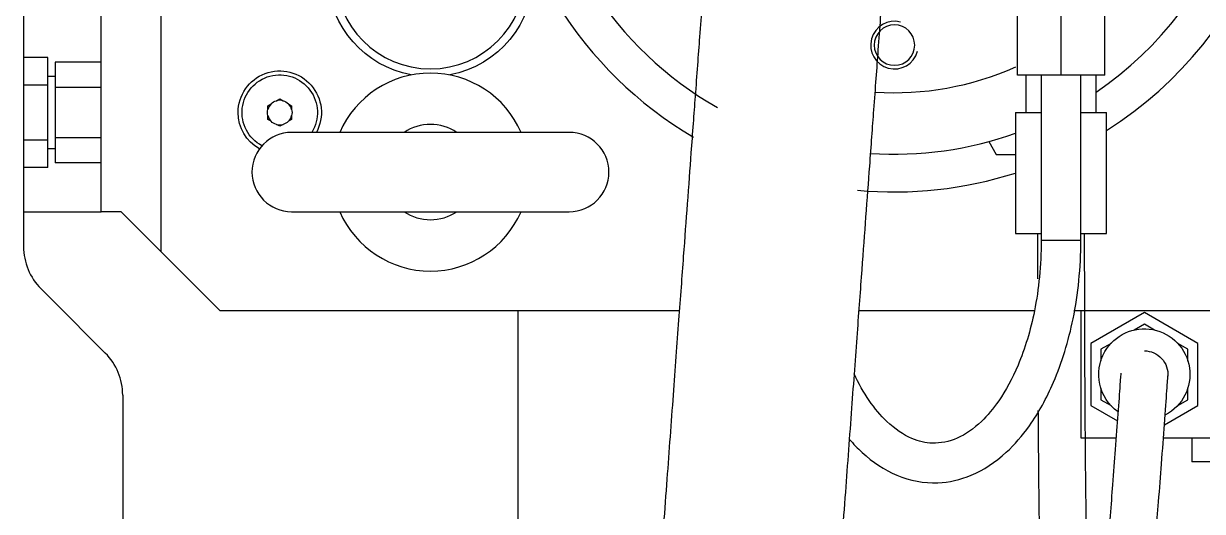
# Model space of a CAD drawing. Header units: millimetres. Extents: x 10462777 to 22643323, y 453826 to 1389191.
# Drawn here: x 11271638 to 11271925.9, y 577840.2 to 577959.3 of the extents above; entities that cross this region are included whole.
import ezdxf

# ---------------------------------------------------------------- set-up
doc = ezdxf.new("R2010")
doc.units = ezdxf.units.MM
doc.header["$LTSCALE"] = 200
doc.header["$MEASUREMENT"] = 0
doc.linetypes.add('CENTER', pattern=[2, 1.25, -0.25, 0.25, -0.25])
doc.linetypes.add('PHANTOM', pattern=[2.5, 1.25, -0.25, 0.25, -0.25, 0.25, -0.25])
doc.layers.add('1', color=1, linetype='CENTER')
doc.layers.add('11', color=6, linetype='PHANTOM')

msp = doc.modelspace()

# ---------------------------------------------------------------- linework, layer by layer
at = {"layer": '1', "color": 252, "linetype": 'Continuous'}
for p, q in [((11271671.52413, 578126.41094), (11271671.52413, 577903.67877)), ((11271656.99812, 577913.36277), (11271656.99812, 578116.72693)), ((11271638.03033, 577913.36277), (11271656.99812, 577913.36277)), ((11271661.84012, 577913.36277), (11271656.99812, 577913.36277)), ((11271671.52413, 577903.67877), (11271661.84012, 577913.36277)), ((11271671.52413, 577903.67877), (11271686.05014, 577889.15276)), ((11271798.14177, 577889.15276), (11271686.05014, 577889.15276)), ((11271884.83823, 577889.15276), (11271842.0247, 577889.15276)), ((11271952.36035, 577889.15276), (11271894.48781, 577889.15276)), ((11271911.68695, 577879.42093, 0.00043), (11271911.68752, 577879.42093, 0.00043)), ((11271911.68752, 577879.42093, 0.00043), (11271911.68756, 577879.42093, 0.00043))]:
    msp.add_line(p, q, dxfattribs=at)
at = {"layer": '1', "color": 60, "linetype": 'Continuous'}
for p, q in [((11271638.03054, 578125.23607), (11271638.03054, 577904.85363)), ((11271642.28511, 577894.58219), (11271645.22228, 577891.64502)), ((11271645.22228, 577891.64502), (11271657.98599, 577878.88131)), ((11271758.6802, 577889.15276), (11271758.6802, 577806.83869)), ((11271662.24056, 577868.60987), (11271662.24056, 577860.9783)), ((11271662.24056, 577860.9783), (11271662.24056, 577831.14857))]:
    msp.add_line(p, q, dxfattribs=at)
at = {"layer": '1', "color": 252, "linetype": 'Continuous', "extrusion": (0, 0, -1)}
for centre, radius, start, end in [((-11271737.37538, 577971.46682), 25.17842, 280.8393775, 147.571867), ((-11271737.37538, 577971.46682), 25.17842, 180, 259.1550009), ((-11271700.57615, 577937.57279), 10.16821, 0, 208.4343518), ((-11271700.57615, 577937.57279), 10.16821, 299.1937353, 0)]:
    msp.add_arc(centre, radius, start, end, dxfattribs=at)
at = {"layer": '1', "color": 60, "linetype": 'Continuous'}
for centre, start, end in [((11271652.55655, 577904.85363), 180, 224.9999999), ((11271647.71455, 577868.60987), 0, 44.9999999)]:
    msp.add_arc(centre, 14.52601, start, end, dxfattribs=at)
at = {"layer": '1', "color": 252, "linetype": 'Continuous', "extrusion": (1.17765e-06, 1.74139e-05, -1)}
msp.add_arc((-11271911.68755, 577873.65863, 23.33702), 5.76198, 90, 184.4328816, dxfattribs=at)
at = {"layer": '1', "color": 252, "linetype": 'Continuous'}
for start_param, end_param in [(4.7123871, 6.283185307), (3.142245994, 4.7123871)]:
    msp.add_ellipse((11271891.35109, 577906.3206), major_axis=(-4.842, 0.00046), ratio=0.000136425, start_param=start_param, end_param=end_param, dxfattribs=at)
at = {"layer": '1', "color": 27, "linetype": 'Continuous'}
for points, knots in [([(11271807.54695, 578016.65555), (11271807.55448, 578016.75768), (11271807.54327, 578016.60577), (11271807.48079, 578015.75901), (11271807.31234, 578013.47646), (11271807.03048, 578009.65689), (11271806.63494, 578004.29701), (11271806.07005, 577996.64224), (11271805.29982, 577986.20484), (11271804.27671, 577972.34065), (11271803.19406, 577957.66977), (11271802.11406, 577943.0347), (11271801.08926, 577929.14766), (11271800.11669, 577915.96849), (11271799.11875, 577902.44534), (11271797.97805, 577886.98773), (11271796.62269, 577868.62141), (11271795.06615, 577847.52875), (11271793.3986, 577824.93183), (11271791.81892, 577803.52568), (11271790.45439, 577785.03492), (11271789.29245, 577769.28963), (11271788.31138, 577755.99511), (11271787.38156, 577743.3952), (11271786.44136, 577730.65455), (11271785.43855, 577717.06555), (11271784.44427, 577703.59205), (11271783.49663, 577690.75068), (11271782.63752, 577679.1089), (11271781.90007, 577669.11567), (11271781.43616, 577662.82923), (11271781.15004, 577658.95206), (11271780.97963, 577656.64285), (11271780.86445, 577655.08209), (11271780.79909, 577654.1964), (11271780.7761, 577653.88485), (11271780.77205, 577653.82998), (11271780.77478, 577653.86697)], [0, 0, 0, 0, 0.047572159, 0.092341073, 0.133850925, 0.171845115, 0.206226867, 0.237023186, 0.276769652, 0.309394159, 0.335741168, 0.356718919, 0.373211266, 0.386011976, 0.397673235, 0.410103357, 0.423157007, 0.436788902, 0.451576927, 0.467982736, 0.484111557, 0.499270136, 0.515092343, 0.529890812, 0.548697261, 0.572390686, 0.601837214, 0.635320785, 0.675354218, 0.722603687, 0.777569887, 0.809530702, 0.843661707, 0.879908622, 0.918167537, 0.958275482, 1, 1, 1, 1]), ([(11271824.4278, 577650.64558), (11271824.42238, 577650.57219), (11271824.43043, 577650.68124), (11271824.47562, 577651.29364), (11271824.59976, 577652.97586), (11271824.81137, 577655.84339), (11271825.11399, 577659.94423), (11271825.56423, 577666.04535), (11271826.20599, 577674.74185), (11271827.09779, 577686.82652), (11271828.1037, 577700.45768), (11271829.1802, 577715.04522), (11271830.28649, 577730.0365), (11271831.25537, 577743.16575), (11271832.12762, 577754.98555), (11271833.00473, 577766.87128), (11271834.10741, 577781.8137), (11271835.47193, 577800.30424), (11271837.05161, 577821.71045), (11271838.71916, 577844.30735), (11271840.27571, 577865.40002), (11271841.63106, 577883.76633), (11271842.77176, 577899.22394), (11271843.76971, 577912.74709), (11271844.74227, 577925.92627), (11271845.76707, 577939.81331), (11271846.84707, 577954.44837), (11271847.92972, 577969.11926), (11271848.95283, 577982.98345), (11271849.72307, 577993.42085), (11271850.28795, 578001.07561), (11271850.68349, 578006.4355), (11271850.96536, 578010.25506), (11271851.1338, 578012.53761), (11271851.19629, 578013.38437), (11271851.2075, 578013.53628), (11271851.19996, 578013.43415)], [0, 0, 0, 0, 0.052834603, 0.102942127, 0.149902911, 0.193464602, 0.233509732, 0.270026728, 0.320467228, 0.362927677, 0.398162989, 0.430508288, 0.455873052, 0.47542495, 0.487311249, 0.500729001, 0.515887607, 0.532016455, 0.548422293, 0.563210343, 0.576842262, 0.589895935, 0.602326078, 0.613987357, 0.62678809, 0.643280465, 0.664258253, 0.690605307, 0.72322987, 0.762976405, 0.793772777, 0.828154588, 0.866148844, 0.907658768, 0.952427759, 1, 1, 1, 1])]:
    msp.add_open_spline(points, degree=3, knots=knots, dxfattribs=at)
at = {"layer": '1', "color": 252, "linetype": 'Continuous'}
for points, degree in [([(11271886.5095, 577946.67578), (11271886.5095, 577945.92777)], 1), ([(11271886.5095, 577945.92777), (11271886.5095, 577926.12441), (11271886.5095, 577906.32105)], 2), ([(11271896.1927, 577945.92777), (11271896.1927, 577946.67579)], 1), ([(11271896.1927, 577906.32015), (11271896.1927, 577926.12396), (11271896.1927, 577945.92777)], 2), ([(11271885.58912, 577908.03457), (11271885.58739, 577904.35161), (11271885.58908, 577900.68074), (11271885.59404, 577897.01962)], 3)]:
    msp.add_open_spline(points, degree=degree, dxfattribs=at)
for points, knots in [([(11271901.31774, 577753.68607), (11271901.32181, 577753.70183), (11271901.30031, 577753.87399), (11271901.07223, 577755.23945), (11271900.26115, 577760.75353), (11271899.39007, 577772.08895), (11271898.72298, 577785.79372), (11271898.26342, 577799.38017), (11271897.92162, 577812.50135), (11271897.60377, 577829.32314), (11271897.33592, 577850.63553), (11271897.15356, 577877.40347), (11271897.10796, 577897.0834), (11271897.11308, 577908.03467)], [0, 0, 0, 0, 0.015133401, 0.08976332, 0.222328815, 0.342419314, 0.451308974, 0.508781496, 0.575551611, 0.653970197, 0.747518468, 0.860892837, 1, 1, 1, 1]), ([(11271839.63783, 577857.88453), (11271840.64231, 577856.71897), (11271844.20559, 577853.02978), (11271851.24282, 577848.36357), (11271860.64113, 577846.56437), (11271870.02496, 577848.71937), (11271877.48896, 577853.66704), (11271884.29906, 577861.48015), (11271890.21994, 577872.15351), (11271894.98654, 577887.6777), (11271896.16218, 577899.64376), (11271896.19309, 577906.32014)], [0, 0, 0, 0, 0.048040969, 0.163784209, 0.286594014, 0.38684171, 0.505290174, 0.59510503, 0.70967337, 0.846978334, 1, 1, 1, 1]), ([(11271886.50911, 577906.32106), (11271886.47497, 577900.26214), (11271885.4612, 577889.63544), (11271881.42467, 577876.24959), (11271876.66852, 577867.49917), (11271871.51194, 577861.40867), (11271865.87684, 577857.59365), (11271860.28534, 577856.52092), (11271854.67205, 577857.74266), (11271849.18855, 577861.38423), (11271844.42112, 577867.04906), (11271841.91931, 577871.44195), (11271840.80293, 577873.81051)], [0, 0, 0, 0, 0.14226692, 0.266760916, 0.367892814, 0.444825979, 0.546158361, 0.652624613, 0.740146919, 0.843605627, 0.922793019, 1, 1, 1, 1]), ([(11271885.72019, 577864.88546), (11271885.75494, 577859.5874), (11271885.85521, 577847.11334), (11271886.08195, 577829.09301), (11271886.40181, 577812.19269), (11271886.74604, 577798.98556), (11271887.21071, 577785.2985), (11271887.88184, 577771.2956), (11271888.90069, 577758.86215), (11271889.87638, 577752.19804), (11271891.01582, 577748.50604), (11271891.94261, 577746.60742), (11271894.13574, 577744.45666), (11271897.67433, 577743.43126), (11271901.81981, 577745.29289), (11271904.21215, 577749.57202), (11271904.93039, 577752.34836), (11271905.9575, 577756.58579), (11271907.29598, 577764.40284), (11271909.53739, 577781.14386), (11271912.08908, 577806.03754), (11271914.04595, 577828.73537), (11271915.22253, 577843.3638), (11271915.94658, 577852.69961), (11271916.66766, 577862.3665), (11271917.2691, 577870.82338), (11271917.42513, 577873.05123), (11271917.4389, 577873.30893)], [0, 0, 0, 0, 0.01718555, 0.040695113, 0.060412162, 0.07720629, 0.091661519, 0.119065972, 0.149295095, 0.18274779, 0.201736173, 0.216152045, 0.225977836, 0.241483178, 0.264137186, 0.286517845, 0.306125846, 0.325751583, 0.380933557, 0.443248482, 0.577818185, 0.703836489, 0.743206956, 0.792166482, 0.852129279, 0.921979006, 1, 1, 1, 1]), ([(11271905.936, 577874.00526), (11271905.9257, 577873.81311), (11271905.79559, 577871.95192), (11271905.28263, 577864.70685), (11271904.64462, 577856.07716), (11271903.98467, 577847.46612), (11271903.35085, 577839.47268), (11271902.72874, 577831.87036), (11271901.68196, 577819.4999), (11271900.34396, 577804.74073), (11271899.131, 577792.89285), (11271898.6704, 577788.65966)], [0, 0, 0, 0, 0.139866754, 0.267178952, 0.378876602, 0.473116528, 0.548917309, 0.617934139, 0.688135431, 0.885549064, 1, 1, 1, 1])]:
    msp.add_open_spline(points, degree=3, knots=knots, dxfattribs=at)
at = {"layer": '11', "color": 60, "linetype": 'Continuous'}
for p, q in [((11271880.69869, 577946.67576), (11271880.69869, 577964.10697)), ((11271891.3511, 577946.67576), (11271891.3511, 577964.10697)), ((11271902.00351, 577946.67576), (11271902.00351, 577964.10697)), ((11271643.92471, 577950.99135), (11271638.03033, 577950.99135)), ((11271643.92471, 577944.28207), (11271643.92471, 577950.99135)), ((11271656.998, 577949.87313), (11271645.76467, 577949.87313)), ((11271645.76467, 577949.87313), (11271645.76467, 577943.72296)), ((11271645.76467, 577946.36572), (11271643.92459, 577946.36572)), ((11271891.3511, 577946.67576), (11271880.69869, 577946.67576)), ((11271882.75654, 577946.67571), (11271882.75654, 577937.57279)), ((11271902.00351, 577946.67576), (11271891.3511, 577946.67576)), ((11271899.94566, 577937.57279), (11271899.94566, 577946.67571)), ((11271643.92471, 577944.28207), (11271638.03033, 577944.28207)), ((11271643.92471, 577930.86352), (11271643.92471, 577944.28207)), ((11271645.76467, 577943.72296), (11271645.76467, 577931.42262)), ((11271656.998, 577943.72296), (11271645.76467, 577943.72296)), ((11271880.21449, 577937.57279), (11271880.21449, 577908.03657)), ((11271880.21449, 577937.57279), (11271886.48279, 577937.57279)), ((11271896.29042, 577937.57279), (11271902.48771, 577937.57279)), ((11271902.48771, 577908.03657), (11271902.48771, 577937.57279)), ((11271643.92471, 577930.86352), (11271638.03033, 577930.86352)), ((11271643.92471, 577924.15424), (11271643.92471, 577930.86352)), ((11271645.76467, 577931.42262), (11271645.76467, 577925.27245)), ((11271656.998, 577931.42262), (11271645.76467, 577931.42262)), ((11271771.26941, 577932.73079), (11271703.48136, 577932.73079)), ((11271873.67889, 577930.4767), (11271875.46922, 577927.37576)), ((11271643.92459, 577928.77986), (11271645.76467, 577928.77986)), ((11271656.998, 577925.27245), (11271645.76467, 577925.27245)), ((11271875.46922, 577927.37576), (11271880.21457, 577927.37576)), ((11271643.92471, 577924.15424), (11271638.03033, 577924.15424)), ((11271703.48136, 577913.36277), (11271771.26941, 577913.36277)), ((11271880.21449, 577908.03657), (11271886.48279, 577908.03657)), ((11271896.29042, 577908.03657), (11271902.48771, 577908.03657)), ((11271896.1931, 577889.15276), (11271896.1931, 577858.16393)), ((11271911.68752, 577888.75422), (11271898.61411, 577881.20628)), ((11271924.76093, 577881.20628), (11271911.68752, 577888.75422)), ((11271911.68752, 577885.95868), (11271909.17421, 577884.50763)), ((11271914.20082, 577884.50763), (11271911.68752, 577885.95868)), ((11271898.61411, 577881.20628), (11271898.61411, 577866.11041)), ((11271903.54841, 577881.25957), (11271901.03511, 577879.80851)), ((11271901.03511, 577879.80851), (11271901.03511, 577876.9064)), ((11271922.33992, 577879.80851), (11271919.82662, 577881.25957)), ((11271922.33992, 577876.9064), (11271922.33992, 577879.80851)), ((11271924.76093, 577866.11041), (11271924.76093, 577881.20628)), ((11271901.03511, 577870.41028), (11271901.03511, 577867.50817)), ((11271922.33992, 577867.50817), (11271922.33992, 577870.41028)), ((11271901.03511, 577867.50817), (11271903.54841, 577866.05712)), ((11271919.82662, 577866.05712), (11271922.33992, 577867.50817)), ((11271898.61411, 577866.11041), (11271905.10587, 577862.36238)), ((11271916.59127, 577861.39365), (11271924.76093, 577866.11041)), ((11271896.1931, 577858.16393), (11271904.79492, 577858.16393)), ((11271916.34931, 577858.16393), (11271932.99233, 577858.16393)), ((11271923.30833, 577858.16393), (11271923.30833, 577852.35353)), ((11271932.99233, 577852.35353), (11271923.30833, 577852.35353))]:
    msp.add_line(p, q, dxfattribs=at)
at = {"layer": '11', "color": 252, "linetype": 'Continuous'}
for p, q in [((11271697.67095, 577939.25011), (11271698.46854, 577939.7106)), ((11271697.67095, 577938.32914), (11271697.67095, 577939.25011)), ((11271699.77857, 577940.46694), (11271700.57615, 577940.92743)), ((11271700.57615, 577940.92743), (11271701.37374, 577940.46694)), ((11271702.68377, 577939.7106), (11271703.48136, 577939.25011)), ((11271703.48136, 577939.25011), (11271703.48136, 577938.32914)), ((11271697.67095, 577935.89547), (11271697.67095, 577936.81645)), ((11271703.48136, 577936.81645), (11271703.48136, 577935.89547)), ((11271698.46854, 577935.43499), (11271697.67095, 577935.89547)), ((11271700.57615, 577934.21815), (11271699.77857, 577934.67864)), ((11271701.37374, 577934.67864), (11271700.57615, 577934.21815)), ((11271703.48136, 577935.89547), (11271702.68377, 577935.43499))]:
    msp.add_line(p, q, dxfattribs=at)
at = {"layer": '11', "color": 252, "linetype": 'Continuous', "extrusion": (0, 0, -1)}
msp.add_circle((-11271737.37538, 577971.46682), 23.24162, dxfattribs=at)
at = {"layer": '11', "color": 60, "linetype": 'Continuous', "extrusion": (0, 0, -1)}
msp.add_circle((-11271850.67827, 577954.0356), 4.93884, dxfattribs=at)
at = {"layer": '11', "color": 60, "linetype": 'Continuous'}
for centre, radius, start, end in [((11271850.67827, 578015.04485), 96.84007, 302.3437514, 90), ((11271850.67827, 578015.04485), 87.64027, 304.1999997, 90), ((11271850.67827, 578015.04485), 96.84007, 184.2974975, 239.5518742), ((11271850.67827, 578015.04485), 87.64027, 184.7531266, 240.4631236), ((11271850.67827, 577954.0356), 5.8104, 75, 345), ((11271850.67827, 578015.04485), 72.63006, 266.2424962, 294.0524925), ((11271737.37538, 577923.04678), 24.15972, 23.6306248, 156.3749906), ((11271737.37538, 577923.04678), 11.62081, 56.4432114, 123.5568137), ((11271703.48136, 577923.04678), 9.68401, 90, 270), ((11271771.26941, 577923.04678), 9.68401, 270, 90), ((11271850.67827, 578015.04485), 87.64027, 266.1412496, 289.7212485), ((11271850.67827, 578015.04485), 96.84007, 264.6618756, 287.7581252), ((11271737.37538, 577923.04678), 24.15972, 203.6249942, 336.36936), ((11271737.37538, 577923.04678), 11.62081, 236.4432114, 303.5568137)]:
    msp.add_arc(centre, radius, start, end, dxfattribs=at)
at = {"layer": '11', "color": 252, "linetype": 'Continuous', "extrusion": (0, 0, -1)}
for radius, start, end in [(9.19981, 298.1924813, 211.7531105), (3.00204, 45.4074494, 74.5925506), (3.00204, 105.4074494, 134.5925506), (3.00204, 345.4074494, 14.5925506), (3.00204, 165.4074494, 194.5925506), (3.00204, 285.4074494, 314.5925506), (3.00204, 225.4074494, 254.5925506)]:
    msp.add_arc((-11271700.57615, 577937.57279), radius, start, end, dxfattribs=at)
at = {"layer": '11', "color": 252, "linetype": 'Continuous'}
for start, end in [(134.5925506, 165.4074494), (74.5925506, 105.4074494), (14.5925506, 45.4074494), (194.5925506, 225.4074494), (314.5925506, 345.4074494), (254.5925506, 285.4074494)]:
    msp.add_arc((11271700.57615, 577937.57279), 3.00204, start, end, dxfattribs=at)
at = {"layer": '11', "color": 60, "linetype": 'Continuous', "extrusion": (0, 0, -1)}
for start, end in [(30.0000001, 242.4225083), (305.2199831, 30.0000001)]:
    msp.add_arc((-11271911.68752, 577873.65834), 11.13661, start, end, dxfattribs=at)

doc.saveas('drawing.dxf')
